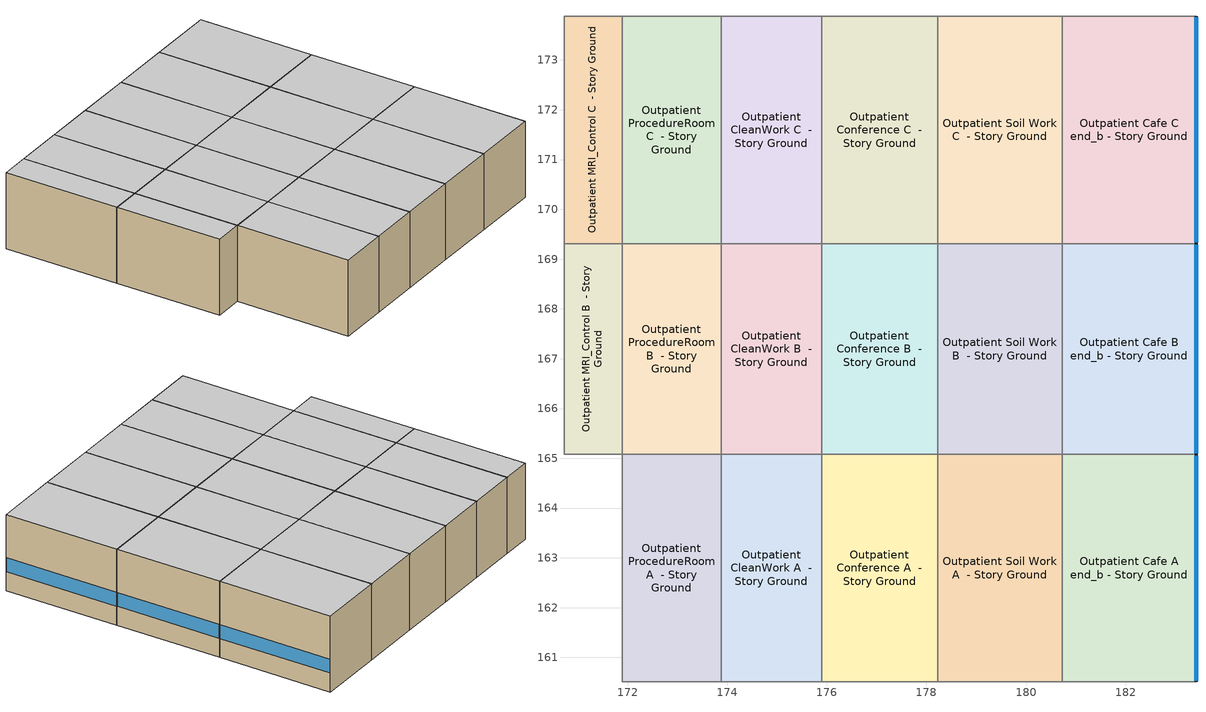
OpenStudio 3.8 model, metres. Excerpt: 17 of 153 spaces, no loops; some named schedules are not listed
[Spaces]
Outpatient MRI_Control B  - Story Ground
 floor ground (Foundation F 126 Perim 0 Area 493): 170.72,165.08 170.72,169.31 171.89,169.31 171.89,165.08 z0
 wall to Outpatient IT_Room B  - Story Ground: 170.72,169.31 170.72,165.08 z0:3.05
 wall to Outpatient MRI_Control C  - Story Ground: 171.89,169.31 170.72,169.31 z0:3.05
 wall to Outpatient ProcedureRoom B  - Story Ground: 171.89,165.08 171.89,169.31 z0:3.05
 wall to Outpatient MRI_Control A  - Story Ground: 170.72,165.08 171.89,165.08 z0:3.05
 ceiling adiabatic (Typical Interior Ceiling): 171.89,165.08 171.89,169.31 170.72,169.31 170.72,165.08 z3.05
Outpatient MRI_Control C  - Story Ground
 floor ground (Foundation F 126 Perim 0 Area 533): 170.72,169.31 170.72,173.88 171.89,173.88 171.89,169.31 z0
 wall to Outpatient IT_Room C  - Story Ground: 170.72,173.88 170.72,169.31 z0:3.05
 wall adiabatic (Typical Interior Wall): 171.89,173.88 170.72,173.88 z0:3.05
 wall to Outpatient ProcedureRoom C  - Story Ground: 171.89,169.31 171.89,173.88 z0:3.05
 ceiling adiabatic (Typical Interior Ceiling): 171.89,169.31 171.89,173.88 170.72,173.88 170.72,169.31 z3.05
Outpatient ProcedureRoom A  - Story Ground
 floor ground (Foundation F 126 Perim 0 Area 91): 171.89,160.51 171.89,165.08 173.88,165.08 173.88,160.51 z0
 wall to Outpatient MRI_Control A  - Story Ground: 171.89,165.08 171.89,160.51 z0:3.05
 wall to Outpatient ProcedureRoom B  - Story Ground: 173.88,165.08 171.89,165.08 z0:3.05
 wall to Outpatient CleanWork A  - Story Ground: 173.88,160.51 173.88,165.08 z0:3.05
 wall adiabatic (Typical Interior Wall): 171.89,160.51 173.88,160.51 z0:3.05
 ceiling adiabatic (Typical Interior Ceiling): 173.88,160.51 173.88,165.08 171.89,165.08 171.89,160.51 z3.05
Outpatient ProcedureRoom B  - Story Ground
 floor ground (Foundation F 126 Perim 0 Area 841): 171.89,165.08 171.89,169.31 173.88,169.31 173.88,165.08 z0
 wall to Outpatient ProcedureRoom C  - Story Ground: 173.88,169.31 171.89,169.31 z0:3.05
 wall to Outpatient CleanWork B  - Story Ground: 173.88,165.08 173.88,169.31 z0:3.05
 ceiling adiabatic (Typical Interior Ceiling): 173.88,165.08 173.88,169.31 171.89,169.31 171.89,165.08 z3.05
Outpatient ProcedureRoom C  - Story Ground
 floor ground (Foundation F 126 Perim 0 Area 91): 171.89,169.31 171.89,173.88 173.88,173.88 173.88,169.31 z0
 wall adiabatic (Typical Interior Wall): 173.88,173.88 171.89,173.88 z0:3.05
 wall to Outpatient CleanWork C  - Story Ground: 173.88,169.31 173.88,173.88 z0:3.05
 ceiling adiabatic (Typical Interior Ceiling): 173.88,169.31 173.88,173.88 171.89,173.88 171.89,169.31 z3.05
Outpatient CleanWork A  - Story Ground
 floor ground (Foundation F 126 Perim 0 Area 923): 173.88,160.51 173.88,165.08 175.89,165.08 175.89,160.51 z0
 wall to Outpatient CleanWork B  - Story Ground: 175.89,165.08 173.88,165.08 z0:3.05
 wall to Outpatient Conference A  - Story Ground: 175.89,160.51 175.89,165.08 z0:3.05
 wall adiabatic (Typical Interior Wall): 173.88,160.51 175.89,160.51 z0:3.05
 ceiling adiabatic (Typical Interior Ceiling): 175.89,160.51 175.89,165.08 173.88,165.08 173.88,160.51 z3.05
Outpatient CleanWork B  - Story Ground
 floor ground (Foundation F 126 Perim 0 Area 853): 173.88,165.08 173.88,169.31 175.89,169.31 175.89,165.08 z0
 wall to Outpatient CleanWork C  - Story Ground: 175.89,169.31 173.88,169.31 z0:3.05
 wall to Outpatient Conference B  - Story Ground: 175.89,165.08 175.89,169.31 z0:3.05
 ceiling adiabatic (Typical Interior Ceiling): 175.89,165.08 175.89,169.31 173.88,169.31 173.88,165.08 z3.05
Outpatient CleanWork C  - Story Ground
 floor ground (Foundation F 126 Perim 0 Area 923): 173.88,169.31 173.88,173.88 175.89,173.88 175.89,169.31 z0
 wall adiabatic (Typical Interior Wall): 175.89,173.88 173.88,173.88 z0:3.05
 wall to Outpatient Conference C  - Story Ground: 175.89,169.31 175.89,173.88 z0:3.05
 ceiling adiabatic (Typical Interior Ceiling): 175.89,169.31 175.89,173.88 173.88,173.88 173.88,169.31 z3.05
Outpatient Conference A  - Story Ground
 floor ground (Foundation F 126 Perim 0 Area 1066): 175.89,160.51 175.89,165.08 178.22,165.08 178.22,160.51 z0
 wall to Outpatient Conference B  - Story Ground: 178.22,165.08 175.89,165.08 z0:3.05
 wall to Outpatient Soil Work A  - Story Ground: 178.22,160.51 178.22,165.08 z0:3.05
 wall adiabatic (Typical Interior Wall): 175.89,160.51 178.22,160.51 z0:3.05
 ceiling adiabatic (Typical Interior Ceiling): 178.22,160.51 178.22,165.08 175.89,165.08 175.89,160.51 z3.05
Outpatient Conference B  - Story Ground
 floor ground (Foundation F 126 Perim 0 Area 986): 175.89,165.08 175.89,169.31 178.22,169.31 178.22,165.08 z0
 wall to Outpatient Conference C  - Story Ground: 178.22,169.31 175.89,169.31 z0:3.05
 wall to Outpatient Soil Work B  - Story Ground: 178.22,165.08 178.22,169.31 z0:3.05
 ceiling adiabatic (Typical Interior Ceiling): 178.22,165.08 178.22,169.31 175.89,169.31 175.89,165.08 z3.05
Outpatient Conference C  - Story Ground
 floor ground (Foundation F 126 Perim 0 Area 1066): 175.89,169.31 175.89,173.88 178.22,173.88 178.22,169.31 z0
 wall adiabatic (Typical Interior Wall): 178.22,173.88 175.89,173.88 z0:3.05
 wall to Outpatient Soil Work C  - Story Ground: 178.22,169.31 178.22,173.88 z0:3.05
 ceiling adiabatic (Typical Interior Ceiling): 178.22,169.31 178.22,173.88 175.89,173.88 175.89,169.31 z3.05
Outpatient Soil Work A  - Story Ground
 floor ground (Foundation F 126 Perim 0 Area 1144): 178.22,160.51 178.22,165.08 180.73,165.08 180.73,160.51 z0
 wall to Outpatient Soil Work B  - Story Ground: 180.73,165.08 178.22,165.08 z0:3.05
 wall to Outpatient Cafe A end_b - Story Ground: 180.73,160.51 180.73,165.08 z0:3.05
 wall adiabatic (Typical Interior Wall): 178.22,160.51 180.73,160.51 z0:3.05
 ceiling adiabatic (Typical Interior Ceiling): 180.73,160.51 180.73,165.08 178.22,165.08 178.22,160.51 z3.05
Outpatient Soil Work B  - Story Ground
 floor ground (Foundation F 126 Perim 0 Area 1058): 178.22,165.08 178.22,169.31 180.73,169.31 180.73,165.08 z0
 wall to Outpatient Soil Work C  - Story Ground: 180.73,169.31 178.22,169.31 z0:3.05
 wall to Outpatient Cafe B end_b - Story Ground: 180.73,165.08 180.73,169.31 z0:3.05
 ceiling adiabatic (Typical Interior Ceiling): 180.73,165.08 180.73,169.31 178.22,169.31 178.22,165.08 z3.05
Outpatient Soil Work C  - Story Ground
 floor ground (Foundation F 126 Perim 0 Area 1144): 178.22,169.31 178.22,173.88 180.73,173.88 180.73,169.31 z0
 wall adiabatic (Typical Interior Wall): 180.73,173.88 178.22,173.88 z0:3.05
 wall to Outpatient Cafe C end_b - Story Ground: 180.73,169.31 180.73,173.88 z0:3.05
 ceiling adiabatic (Typical Interior Ceiling): 180.73,169.31 180.73,173.88 178.22,173.88 178.22,169.31 z3.05
Outpatient Cafe A end_b - Story Ground
 floor ground (Foundation F 126 Perim 457 Area 1229): 180.73,160.51 180.73,165.08 183.41,165.08 183.41,160.51 z0
 wall outside: 183.41,160.51 183.41,165.08 z0:3.05
 wall to Outpatient Cafe B end_b - Story Ground: 183.41,165.08 180.73,165.08 z0:3.05
 wall adiabatic (Typical Interior Wall): 180.73,160.51 183.41,160.51 z0:3.05
 window (Window U-0.75 SHGC 0.48): 183.41,160.53 183.41,165.06 z0.76:1.32
 ceiling adiabatic (Typical Interior Ceiling): 183.41,160.51 183.41,165.08 180.73,165.08 180.73,160.51 z3.05
Outpatient Cafe B end_b - Story Ground
 floor ground (Foundation F 126 Perim 423 Area 1136): 180.73,165.08 180.73,169.31 183.41,169.31 183.41,165.08 z0
 wall outside: 183.41,165.08 183.41,169.31 z0:3.05
 wall to Outpatient Cafe C end_b - Story Ground: 183.41,169.31 180.73,169.31 z0:3.05
 window (Window U-0.75 SHGC 0.48): 183.41,165.11 183.41,169.28 z0.76:1.32
 ceiling adiabatic (Typical Interior Ceiling): 183.41,165.08 183.41,169.31 180.73,169.31 180.73,165.08 z3.05
Outpatient Cafe C end_b - Story Ground
 floor ground (Foundation F 126 Perim 457 Area 1229): 180.73,169.31 180.73,173.88 183.41,173.88 183.41,169.31 z0
 wall outside: 183.41,169.31 183.41,173.88 z0:3.05
 wall adiabatic (Typical Interior Wall): 183.41,173.88 180.73,173.88 z0:3.05
 window (Window U-0.75 SHGC 0.48): 183.41,169.33 183.41,173.86 z0.76:1.32
 ceiling adiabatic (Typical Interior Ceiling): 183.41,169.31 183.41,173.88 180.73,173.88 180.73,169.31 z3.05
[Site]
Baltimore Washingto_MD_USA: Latitude {deg}=39.17; Longitude {deg}=-76.68; Time Zone {hr}=-5; Elevation {m}=47; Terrain=City
[Site:WaterMainsTemperature]
Calculation Method=Correlation; Annual Average Outdoor Air Temperature {C}=13.67; Maximum Difference In Monthly Average Outdoor Air Temperatures {deltaC}=25.27
[SizingPeriod:DesignDay] Barometric Pressure {Pa}=100762; Rain Indicator=No; Snow Indicator=No; Day of Month=21; Daylight Saving Time Indicator=No; Humidity Condition Type=Wetbulb; Dry-Bulb Temperature Range Modifier Type=DefaultMultipliers
Name | Maximum Dry-Bulb Temperature {C} | Daily Dry-Bulb Temperature Range {deltaC} | Wind Speed {m/s} | Wind Direction {deg} | Month | Day Type | Wetbulb or DewPoint at Maximum Dry-Bulb {C} | Solar Model Indicator | ASHRAE Clear Sky Optical Depth for Beam Irradiance | ASHRAE Clear Sky Optical Depth for Diffuse Irradiance | Sky Clearness
Baltimore Washingto Ann Clg .4% Condns DB=>MWB 1 | 34.4 | 10.3 | 4.4 | 280 | 7 | SummerDesignDay | 23.8 | ASHRAETau | 0.455 | 2.129
Baltimore Washingto Ann Clg .4% Condns WB=>MDB 1 | 31.5 | 10.3 | 4.4 | 280 | 7 | SummerDesignDay | 25.6 | ASHRAETau | 0.455 | 2.129
Baltimore Washingto Ann Htg 99.6% Condns DB 1 | -10 | 0 | 3.8 | 290 | 1 | WinterDesignDay | -10 | ASHRAEClearSky |  |  | 0
Baltimore Washingto August .4% Condns DB=>MCWB 1 | 36 | 10.1 | 4.4 | 280 | 8 | SummerDesignDay | 24.3 | ASHRAETau | 0.44 | 2.186
[ClimateZones]
Climate Zone Institution Name 1=ASHRAE; Climate Zone Document Name 1=ANSI/ASHRAE Standard 169; Climate Zone Document Year 1=2006; Climate Zone Value 1=ASHRAE 169-2013-4A
[Building]
ComStock DOE Ref 1980-2004|Outpatient: North Axis {deg}=90; Default Construction Set=ComStock DOE Ref 1980-2004 - Outpatient - ASHRAE 169-2013-4A; Default Schedule Set=Building Default Schedule Set; Standards Building Type=Outpatient
[Site:GroundTemperature:FCfactorMethod]
January Ground Temperature {C}=14; February Ground Temperature {C}=7.3; March Ground Temperature {C}=3.3; April Ground Temperature {C}=1.2; May Ground Temperature {C}=-0.2; June Ground Temperature {C}=5.6; July Ground Temperature {C}=10.9; August Ground Temperature {C}=16.1; September Ground Temperature {C}=21.7; October Ground Temperature {C}=25; November Ground Temperature {C}=24.8; December Ground Temperature {C}=19.9
[Construction:FfactorGroundFloor] F-Factor {W/m-K}=1.26344
Name | Area {m2} | PerimeterExposed {m}
Foundation F 126 Perim 0 Area 91 | 9.09755 | 0
Foundation F 126 Perim 0 Area 533 | 5.32856 | 0
Foundation F 126 Perim 0 Area 1144 | 11.4369 | 0
Foundation F 126 Perim 0 Area 1058 | 10.5773 | 0
Foundation F 126 Perim 0 Area 853 | 8.53399 | 0
Foundation F 126 Perim 0 Area 1066 | 10.6571 | 0
Foundation F 126 Perim 0 Area 923 | 9.22751 | 0
Foundation F 126 Perim 0 Area 841 | 8.41379 | 0
Foundation F 126 Perim 0 Area 493 | 4.92808 | 0
Foundation F 126 Perim 0 Area 986 | 9.85616 | 0
Foundation F 126 Perim 457 Area 1229 | 12.2856 | 4.572
Foundation F 126 Perim 423 Area 1136 | 11.3622 | 4.22838
[DefaultConstructionSet]
ComStock DOE Ref 1980-2004 - Outpatient - ASHRAE 169-2013-4A: Default Exterior Surface Constructions=Default Surface Constructions 1; Default Interior Surface Constructions=Default Surface Constructions 2; Default Ground Contact Surface Constructions=Default Surface Constructions 3; Default Exterior SubSurface Constructions=Default Sub Surface Constructions 1; Default Interior SubSurface Constructions=Default Sub Surface Constructions 2; Interior Partition Construction=Typical Interior Partition
[DefaultSurfaceConstructions]
Name | Floor Construction | Wall Construction | Roof Ceiling Construction
Default Surface Constructions 1 | Typical Insulated Exterior Mass Floor | Typical Insulated Exterior Mass Wall R-8.33 | Typical IEAD Roof R-17.24
Default Surface Constructions 2 | Typical Interior Floor | Typical Interior Wall | Typical Interior Ceiling
Default Surface Constructions 3 | Typical Insulated Carpeted 6in Slab Floor | Typical Insulated Basement Mass Wall R-9.01
[Construction]
Typical Insulated Exterior Mass Floor: Typical Insulation R-9.06, 4 in. Normalweight Concrete Floor, Typical Carpet Pad
Typical IEAD Roof R-17.24: Roof Membrane, Typical Insulation R-16.12, Metal Roof Surface
Typical Interior Floor: 100mm Normalweight concrete floor, CP02 CARPET PAD
Typical Interior Wall: G01 13mm gypsum board, G01 13mm gypsum board
Typical Interior Ceiling: CP02 CARPET PAD, 100mm Normalweight concrete floor
Typical Insulated Carpeted 6in Slab Floor: 6 in. Normalweight Concrete Floor, Typical Carpet Pad
Typical Insulated Basement Mass Wall R-9.01: Typical Insulation R-7.46, 8 in. Concrete Block Basement Wall
U 0.59 SHGC 0.36 Simple Glazing Window U-0.59 SHGC 0.36: U 0.59 SHGC 0.36 Simple Glazing U-0.59 SHGC 0.36
U 0.59 SHGC 0.36 Simple Glazing Window U-0.59 SHGC 0.36 1: U 0.59 SHGC 0.36 Simple Glazing U-0.59 SHGC 0.36 1
Typical Insulated Metal Door: F08 Metal surface, Typical Insulation R-5.94
U 0.88 SHGC 0.16 Sgl Ref-A-L Clr 6mm: REF A CLEAR LO 6MM
Typical Overhead Door: Typical Insulation R-5.94
Typical Interior Window: Clear 3mm
Typical Interior Door; Typical Interior Partition: G05 25mm wood
Typical Insulated Exterior Mass Wall R-8.33: 1IN Stucco, 8IN CONCRETE HW RefBldg, Typical Insulation R-5.94, 1/2IN Gypsum
InteriorFurnishings 1: Std Wood 6inch 1
Window U-0.75 SHGC 0.48: Simple Glazing Double - No LowE - Tinted/Reflective - Aluminum
[Material:NoMass] Roughness=Smooth; Thermal Absorptance=0.9; Solar Absorptance=0.7
Name | Thermal Resistance {m2-K/W} | Visible Absorptance
Typical Insulation R-9.06 | 1.59504 | 0.7
Typical Carpet Pad; CP02 CARPET PAD | 0.21648 | 0.8
Typical Insulation R-16.12 | 2.83962 | 0.7
Typical Insulation R-7.46 | 1.31358 | 0.7
Typical Insulation R-5.94 | 1.04695 | 0.7
[Material] Thermal Absorptance=0.9
Name | Roughness | Thickness {m} | Conductivity {W/m-K} | Density {kg/m3} | Specific Heat {J/kg-K} | Solar Absorptance | Visible Absorptance
4 in. Normalweight Concrete Floor | MediumRough | 0.1016 | 2.31 | 2322 | 832 | 0.7 | 0.7
Roof Membrane | VeryRough | 0.0095 | 0.16 | 1121.29 | 1460 | 0.7 | 0.7
Metal Roof Surface; F08 Metal surface | Smooth | 0.0008 | 45.28 | 7824 | 500 | 0.7 | 0.7
100mm Normalweight concrete floor | MediumRough | 0.1016 | 2.31045 | 2322 | 832.557 | 0.7 | 0.7
G01 13mm gypsum board | Smooth | 0.0127 | 0.160031 | 800.001 | 1090.73 | 0.7 | 0.5
6 in. Normalweight Concrete Floor | MediumRough | 0.1524 | 2.31 | 2322 | 832 | 0.7 | 0.7
8 in. Concrete Block Basement Wall | MediumRough | 0.2032 | 1.326 | 1842 | 912 | 0.7 | 0.7
G05 25mm wood | MediumSmooth | 0.0254 | 0.15 | 608 | 1630 | 0.5 | 0.5
1IN Stucco | Smooth | 0.0253 | 0.6918 | 1858 | 837 | 0.7 | 0.92
8IN CONCRETE HW RefBldg | Rough | 0.2032 | 1.311 | 2240 | 836.8 | 0.7 | 0.7
1/2IN Gypsum | Smooth | 0.0127 | 0.16 | 784.9 | 830 | 0.4 | 0.4
Std Wood 6inch 1 | MediumSmooth | 0.15 | 0.12 | 540 | 1210 | 0.7 | 0.7
[DefaultSubSurfaceConstructions]
Name | Fixed Window Construction | Operable Window Construction | Door Construction | Glass Door Construction | Overhead Door Construction | Tubular Daylight Dome Construction | Tubular Daylight Diffuser Construction
Default Sub Surface Constructions 1 | U 0.59 SHGC 0.36 Simple Glazing Window U-0.59 SHGC 0.36 | U 0.59 SHGC 0.36 Simple Glazing Window U-0.59 SHGC 0.36 1 | Typical Insulated Metal Door | U 0.88 SHGC 0.16 Sgl Ref-A-L Clr 6mm | Typical Overhead Door | Typical Interior Window | Typical Interior Window
Default Sub Surface Constructions 2 | Typical Interior Window | Typical Interior Window | Typical Interior Door
[WindowMaterial:SimpleGlazingSystem]
Name | U-Factor {W/m2-K} | Solar Heat Gain Coefficient | Visible Transmittance
U 0.59 SHGC 0.36 Simple Glazing U-0.59 SHGC 0.36; U 0.59 SHGC 0.36 Simple Glazing U-0.59 SHGC 0.36 1 | 3.35018 | 0.36 | 0.27
Simple Glazing Double - No LowE - Tinted/Reflective - Aluminum | 4.25302 | 0.484 | 0.411
[WindowMaterial:Glazing] Optical Data Type=SpectralAverage; Infrared Transmittance at Normal Incidence=0; Front Side Infrared Hemispherical Emissivity=0.84; Conductivity {W/m-K}=0.9; Dirt Correction Factor for Solar and Visible Transmittance=1; Solar Diffusing=No
Name | Thickness {m} | Solar Transmittance at Normal Incidence | Front Side Solar Reflectance at Normal Incidence | Back Side Solar Reflectance at Normal Incidence | Visible Transmittance at Normal Incidence | Front Side Visible Reflectance at Normal Incidence | Back Side Visible Reflectance at Normal Incidence | Back Side Infrared Hemispherical Emissivity
REF A CLEAR LO 6MM | 0.006 | 0.066 | 0.341 | 0.493 | 0.08 | 0.41 | 0.37 | 0.4
Clear 3mm | 0.003 | 0.837 | 0.075 | 0.075 | 0.898 | 0.081 | 0.081 | 0.84
[SpaceType] Standards Building Type=Outpatient
Name | Default Schedule Set | Design Specification Outdoor Air Object | Standards Space Type
Outpatient MRI_Control - ComStock DOE Ref 1980-2004 | Outpatient MRI_Control Schedule Set | Outpatient MRI_Control Ventilation | MRI_Control
Outpatient ProcedureRoom - ComStock DOE Ref 1980-2004 | Outpatient ProcedureRoom Schedule Set | Outpatient ProcedureRoom Ventilation | ProcedureRoom
Outpatient CleanWork - ComStock DOE Ref 1980-2004 | Outpatient CleanWork Schedule Set | Outpatient CleanWork Ventilation | CleanWork
Outpatient Conference - ComStock DOE Ref 1980-2004 | Outpatient Conference Schedule Set | Outpatient Conference Ventilation | Conference
Outpatient Soil Work - ComStock DOE Ref 1980-2004 | Outpatient Soil Work Schedule Set | Outpatient Soil Work Ventilation | Soil Work
Outpatient Cafe - ComStock DOE Ref 1980-2004 | Outpatient Cafe Schedule Set | Outpatient Cafe Ventilation | Cafe
[BuildingStory]
Story Ground: Nominal Z Coordinate {m}=0; Nominal Floor to Floor Height {m}=3.048
[Space] Building Story=Story Ground
Name | Space Type | Thermal Zone
Outpatient MRI_Control B  - Story Ground | Outpatient MRI_Control - ComStock DOE Ref 1980-2004 | Zone Outpatient MRI_Control B  - Story Ground
Outpatient MRI_Control C  - Story Ground | Outpatient MRI_Control - ComStock DOE Ref 1980-2004 | Zone Outpatient MRI_Control C  - Story Ground
Outpatient ProcedureRoom A  - Story Ground | Outpatient ProcedureRoom - ComStock DOE Ref 1980-2004 | Zone Outpatient ProcedureRoom A  - Story Ground
Outpatient ProcedureRoom B  - Story Ground | Outpatient ProcedureRoom - ComStock DOE Ref 1980-2004 | Zone Outpatient ProcedureRoom B  - Story Ground
Outpatient ProcedureRoom C  - Story Ground | Outpatient ProcedureRoom - ComStock DOE Ref 1980-2004 | Zone Outpatient ProcedureRoom C  - Story Ground
Outpatient CleanWork A  - Story Ground | Outpatient CleanWork - ComStock DOE Ref 1980-2004 | Zone Outpatient CleanWork A  - Story Ground
Outpatient CleanWork B  - Story Ground | Outpatient CleanWork - ComStock DOE Ref 1980-2004 | Zone Outpatient CleanWork B  - Story Ground
Outpatient CleanWork C  - Story Ground | Outpatient CleanWork - ComStock DOE Ref 1980-2004 | Zone Outpatient CleanWork C  - Story Ground
Outpatient Conference A  - Story Ground | Outpatient Conference - ComStock DOE Ref 1980-2004 | Zone Outpatient Conference A  - Story Ground
Outpatient Conference B  - Story Ground | Outpatient Conference - ComStock DOE Ref 1980-2004 | Zone Outpatient Conference B  - Story Ground
Outpatient Conference C  - Story Ground | Outpatient Conference - ComStock DOE Ref 1980-2004 | Zone Outpatient Conference C  - Story Ground
Outpatient Soil Work A  - Story Ground | Outpatient Soil Work - ComStock DOE Ref 1980-2004 | Zone Outpatient Soil Work A  - Story Ground
Outpatient Soil Work B  - Story Ground | Outpatient Soil Work - ComStock DOE Ref 1980-2004 | Zone Outpatient Soil Work B  - Story Ground
Outpatient Soil Work C  - Story Ground | Outpatient Soil Work - ComStock DOE Ref 1980-2004 | Zone Outpatient Soil Work C  - Story Ground
Outpatient Cafe A end_b - Story Ground | Outpatient Cafe - ComStock DOE Ref 1980-2004 | Zone Outpatient Cafe A end_b - Story Ground
Outpatient Cafe B end_b - Story Ground | Outpatient Cafe - ComStock DOE Ref 1980-2004 | Zone Outpatient Cafe B end_b - Story Ground
Outpatient Cafe C end_b - Story Ground | Outpatient Cafe - ComStock DOE Ref 1980-2004 | Zone Outpatient Cafe C end_b - Story Ground
[ThermalZone] Multiplier=1; Use Ideal Air Loads=No
Name | Thermostat
Zone Outpatient MRI_Control B  - Story Ground | Outpatient MRI_Control - ComStock DOE Ref 1980-2004 Thermostat 1
Zone Outpatient MRI_Control C  - Story Ground | Outpatient MRI_Control - ComStock DOE Ref 1980-2004 Thermostat 2
Zone Outpatient ProcedureRoom A  - Story Ground | Outpatient ProcedureRoom - ComStock DOE Ref 1980-2004 Thermostat
Zone Outpatient ProcedureRoom B  - Story Ground | Outpatient ProcedureRoom - ComStock DOE Ref 1980-2004 Thermostat 1
Zone Outpatient ProcedureRoom C  - Story Ground | Outpatient ProcedureRoom - ComStock DOE Ref 1980-2004 Thermostat 2
Zone Outpatient CleanWork A  - Story Ground | Outpatient CleanWork - ComStock DOE Ref 1980-2004 Thermostat
Zone Outpatient CleanWork B  - Story Ground | Outpatient CleanWork - ComStock DOE Ref 1980-2004 Thermostat 1
Zone Outpatient CleanWork C  - Story Ground | Outpatient CleanWork - ComStock DOE Ref 1980-2004 Thermostat 2
Zone Outpatient Conference A  - Story Ground | Outpatient Conference - ComStock DOE Ref 1980-2004 Thermostat
Zone Outpatient Conference B  - Story Ground | Outpatient Conference - ComStock DOE Ref 1980-2004 Thermostat 1
Zone Outpatient Conference C  - Story Ground | Outpatient Conference - ComStock DOE Ref 1980-2004 Thermostat 2
Zone Outpatient Soil Work A  - Story Ground | Outpatient Soil Work - ComStock DOE Ref 1980-2004 Thermostat
Zone Outpatient Soil Work B  - Story Ground | Outpatient Soil Work - ComStock DOE Ref 1980-2004 Thermostat 1
Zone Outpatient Soil Work C  - Story Ground | Outpatient Soil Work - ComStock DOE Ref 1980-2004 Thermostat 2
Zone Outpatient Cafe A end_b - Story Ground | Outpatient Cafe - ComStock DOE Ref 1980-2004 Thermostat 1
Zone Outpatient Cafe B end_b - Story Ground | Outpatient Cafe - ComStock DOE Ref 1980-2004 Thermostat 3
Zone Outpatient Cafe C end_b - Story Ground | Outpatient Cafe - ComStock DOE Ref 1980-2004 Thermostat 5
[Lights:Definition] Design Level Calculation Method=Watts/Area; Fraction Visible=0.2; Return Air Fraction=0
Name | Watts per Space Floor Area {W/m2} | Fraction Radiant
Outpatient Cafe - ComStock DOE Ref 1980-2004 General Lights Definition | 4.47606 | 0.31
Outpatient Cafe - ComStock DOE Ref 1980-2004 Task Lights Definition | 1.62436 | 0.125
Outpatient Cafe - ComStock DOE Ref 1980-2004 Wall Wash Lights Definition | 4.26323 | 0.125
Outpatient Conference - ComStock DOE Ref 1980-2004 General Lights Definition | 6.91543 | 0.31
Outpatient Conference - ComStock DOE Ref 1980-2004 Task Lights Definition | 2.90615 | 0.125
Outpatient Conference - ComStock DOE Ref 1980-2004 Wall Wash Lights Definition | 4.43789 | 0.125
Outpatient MRI_Control - ComStock DOE Ref 1980-2004 General Lights Definition | 9.09114 | 0.31
Outpatient ProcedureRoom - ComStock DOE Ref 1980-2004 General Lights Definition | 15.429 | 0.31
Outpatient ProcedureRoom - ComStock DOE Ref 1980-2004 Task Lights Definition | 0.0230523 | 0.125
Outpatient CleanWork - ComStock DOE Ref 1980-2004 General Lights Definition; Outpatient Soil Work - ComStock DOE Ref 1980-2004 General Lights Definition | 3.00501 | 0.31
Outpatient CleanWork - ComStock DOE Ref 1980-2004 Task Lights Definition; Outpatient Soil Work - ComStock DOE Ref 1980-2004 Task Lights Definition | 26.7515 | 0.125
[ElectricEquipment:Definition] Design Level Calculation Method=Watts/Area; Fraction Latent=0; Fraction Radiant=0.5; Fraction Lost=0
Name | Watts per Space Floor Area {W/m2}
Outpatient Cafe Elec Equip Definition; Outpatient Conference Elec Equip Definition | 10.7639
Outpatient CleanWork Elec Equip Definition; Outpatient Soil Work Elec Equip Definition | 21.5278
Outpatient MRI_Control Elec Equip Definition | 11.8403
Outpatient ProcedureRoom Elec Equip Definition | 32.2917
[ElectricEquipment]
Name | Electric Equipment Definition | Space or SpaceType
Outpatient Cafe Elec Equip | Outpatient Cafe Elec Equip Definition | Outpatient Cafe - ComStock DOE Ref 1980-2004
Outpatient CleanWork Elec Equip | Outpatient CleanWork Elec Equip Definition | Outpatient CleanWork - ComStock DOE Ref 1980-2004
Outpatient Conference Elec Equip | Outpatient Conference Elec Equip Definition | Outpatient Conference - ComStock DOE Ref 1980-2004
Outpatient MRI_Control Elec Equip | Outpatient MRI_Control Elec Equip Definition | Outpatient MRI_Control - ComStock DOE Ref 1980-2004
Outpatient ProcedureRoom Elec Equip | Outpatient ProcedureRoom Elec Equip Definition | Outpatient ProcedureRoom - ComStock DOE Ref 1980-2004
Outpatient Soil Work Elec Equip | Outpatient Soil Work Elec Equip Definition | Outpatient Soil Work - ComStock DOE Ref 1980-2004
[DesignSpecification:OutdoorAir] Outdoor Air Method=Sum
Name | Outdoor Air Flow per Person {m3/s-person} | Outdoor Air Flow per Floor Area {m3/s-m2}
Outpatient Cafe Ventilation; Outpatient Conference Ventilation | 0.00943895
Outpatient CleanWork Ventilation; Outpatient MRI_Control Ventilation |  | 0.001524
Outpatient ProcedureRoom Ventilation |  | 0.0023876
Outpatient Soil Work Ventilation |  | 0.00282448
[DefaultScheduleSet]
Name | Number of People Schedule | People Activity Level Schedule | Lighting Schedule | Electric Equipment Schedule | Infiltration Schedule | Hours of Operation Schedule
Outpatient Cafe Schedule Set; Outpatient CleanWork Schedule Set; Outpatient Conference Schedule Set; Outpatient MRI_Control Schedule Set; Outpatient ProcedureRoom Schedule Set; Outpatient Soil Work Schedule Set | Outpatient Bldg Occ | Outpatient Activity | Outpatient Bldg Light | Outpatient Bldg Equip | Outpatient Infil
Building Default Schedule Set |  |  |  |  |  | Building Hours of Operation NonResidential
[People:Definition] Number of People Calculation Method=People/Area; Fraction Radiant=0.3
Name | People per Space Floor Area {person/m2}
Outpatient Cafe People Definition | 0.999967
Outpatient CleanWork People Definition; Outpatient MRI_Control People Definition; Outpatient ProcedureRoom People Definition; Outpatient Soil Work People Definition | 0.199993
Outpatient Conference People Definition | 0.499984
[People] Work Efficiency Schedule=Work Efficiency Schedule; Clothing Insulation Schedule=Clothing Schedule; Air Velocity Schedule=Air Velocity Schedule; Multiplier=1
Name | People Definition | Space or SpaceType
Outpatient Cafe People | Outpatient Cafe People Definition | Outpatient Cafe - ComStock DOE Ref 1980-2004
Outpatient CleanWork People | Outpatient CleanWork People Definition | Outpatient CleanWork - ComStock DOE Ref 1980-2004
Outpatient Conference People | Outpatient Conference People Definition | Outpatient Conference - ComStock DOE Ref 1980-2004
Outpatient MRI_Control People | Outpatient MRI_Control People Definition | Outpatient MRI_Control - ComStock DOE Ref 1980-2004
Outpatient ProcedureRoom People | Outpatient ProcedureRoom People Definition | Outpatient ProcedureRoom - ComStock DOE Ref 1980-2004
Outpatient Soil Work People | Outpatient Soil Work People Definition | Outpatient Soil Work - ComStock DOE Ref 1980-2004
[Exterior:Lights:Definition]
Name | Design Level {W}
Parking Areas and Drives Def (W/ft^2) | 0.0497494
Building Facades Def (W/ft^2) | 0.25
Main Entries Def (W/ft) | 30
Other Doors Def (W/ft) | 25
[Exterior:Lights] Schedule=Always On Discrete; Control Option=AstronomicalClock
Name | Exterior Lights Definition | Multiplier
Parking Areas and Drives | Parking Areas and Drives Def (W/ft^2) | 75937.5
Building Facades | Building Facades Def (W/ft^2) | 3883.26
Main Entries | Main Entries Def (W/ft) | 8
Other Doors | Other Doors Def (W/ft) | 15.57
[ThermostatSetpoint:DualSetpoint] Heating Setpoint Temperature Schedule=Outpatient HtgSetp; Cooling Setpoint Temperature Schedule=Outpatient ClgSetp
Outpatient Cafe - ComStock DOE Ref 1980-2004 Thermostat 1; Outpatient Cafe - ComStock DOE Ref 1980-2004 Thermostat 3; Outpatient Cafe - ComStock DOE Ref 1980-2004 Thermostat 5; Outpatient CleanWork - ComStock DOE Ref 1980-2004 Thermostat; Outpatient CleanWork - ComStock DOE Ref 1980-2004 Thermostat 1; Outpatient CleanWork - ComStock DOE Ref 1980-2004 Thermostat 2; Outpatient Conference - ComStock DOE Ref 1980-2004 Thermostat; Outpatient Conference - ComStock DOE Ref 1980-2004 Thermostat 1; Outpatient Conference - ComStock DOE Ref 1980-2004 Thermostat 2; Outpatient MRI_Control - ComStock DOE Ref 1980-2004 Thermostat 1; Outpatient MRI_Control - ComStock DOE Ref 1980-2004 Thermostat 2; Outpatient ProcedureRoom - ComStock DOE Ref 1980-2004 Thermostat; Outpatient ProcedureRoom - ComStock DOE Ref 1980-2004 Thermostat 1; Outpatient ProcedureRoom - ComStock DOE Ref 1980-2004 Thermostat 2; Outpatient Soil Work - ComStock DOE Ref 1980-2004 Thermostat; Outpatient Soil Work - ComStock DOE Ref 1980-2004 Thermostat 1; Outpatient Soil Work - ComStock DOE Ref 1980-2004 Thermostat 2
[InternalMass:Definition]
Internal Mass Definition 2: Construction=InteriorFurnishings 1; Design Level Calculation Method=SurfaceArea/Area; Surface Area per Space Floor Area=2
[InternalMass] Internal Mass Definition=Internal Mass Definition 2; Multiplier=1
Name | Space or SpaceType
Outpatient ProcedureRoom C  - Story Ground Mass | Outpatient ProcedureRoom C  - Story Ground
Outpatient Soil Work C  - Story Ground Mass | Outpatient Soil Work C  - Story Ground
Outpatient Soil Work B  - Story Ground Mass | Outpatient Soil Work B  - Story Ground
Outpatient CleanWork B  - Story Ground Mass | Outpatient CleanWork B  - Story Ground
Outpatient Conference A  - Story Ground Mass | Outpatient Conference A  - Story Ground
Outpatient ProcedureRoom A  - Story Ground Mass | Outpatient ProcedureRoom A  - Story Ground
Outpatient Conference C  - Story Ground Mass | Outpatient Conference C  - Story Ground
Outpatient CleanWork A  - Story Ground Mass | Outpatient CleanWork A  - Story Ground
Outpatient CleanWork C  - Story Ground Mass | Outpatient CleanWork C  - Story Ground
Outpatient ProcedureRoom B  - Story Ground Mass | Outpatient ProcedureRoom B  - Story Ground
Outpatient MRI_Control C  - Story Ground Mass | Outpatient MRI_Control C  - Story Ground
Outpatient MRI_Control B  - Story Ground Mass | Outpatient MRI_Control B  - Story Ground
Outpatient Conference B  - Story Ground Mass | Outpatient Conference B  - Story Ground
Outpatient Cafe C end_b - Story Ground Mass | Outpatient Cafe C end_b - Story Ground
Outpatient Soil Work A  - Story Ground Mass | Outpatient Soil Work A  - Story Ground
Outpatient Cafe A end_b - Story Ground Mass | Outpatient Cafe A end_b - Story Ground
Outpatient Cafe B end_b - Story Ground Mass | Outpatient Cafe B end_b - Story Ground
[Lights] Fraction Replaceable=1
Name | Lights Definition | Space or SpaceType
Outpatient Cafe - ComStock DOE Ref 1980-2004 General Lighting | Outpatient Cafe - ComStock DOE Ref 1980-2004 General Lights Definition | Outpatient Cafe - ComStock DOE Ref 1980-2004
Outpatient Cafe - ComStock DOE Ref 1980-2004 Task Lighting | Outpatient Cafe - ComStock DOE Ref 1980-2004 Task Lights Definition | Outpatient Cafe - ComStock DOE Ref 1980-2004
Outpatient Cafe - ComStock DOE Ref 1980-2004 Wall Wash Lighting | Outpatient Cafe - ComStock DOE Ref 1980-2004 Wall Wash Lights Definition | Outpatient Cafe - ComStock DOE Ref 1980-2004
Outpatient Conference - ComStock DOE Ref 1980-2004 General Lighting | Outpatient Conference - ComStock DOE Ref 1980-2004 General Lights Definition | Outpatient Conference - ComStock DOE Ref 1980-2004
Outpatient Conference - ComStock DOE Ref 1980-2004 Task Lighting | Outpatient Conference - ComStock DOE Ref 1980-2004 Task Lights Definition | Outpatient Conference - ComStock DOE Ref 1980-2004
Outpatient Conference - ComStock DOE Ref 1980-2004 Wall Wash Lighting | Outpatient Conference - ComStock DOE Ref 1980-2004 Wall Wash Lights Definition | Outpatient Conference - ComStock DOE Ref 1980-2004
Outpatient MRI_Control - ComStock DOE Ref 1980-2004 General Lighting | Outpatient MRI_Control - ComStock DOE Ref 1980-2004 General Lights Definition | Outpatient MRI_Control - ComStock DOE Ref 1980-2004
Outpatient ProcedureRoom - ComStock DOE Ref 1980-2004 General Lighting | Outpatient ProcedureRoom - ComStock DOE Ref 1980-2004 General Lights Definition | Outpatient ProcedureRoom - ComStock DOE Ref 1980-2004
Outpatient ProcedureRoom - ComStock DOE Ref 1980-2004 Task Lighting | Outpatient ProcedureRoom - ComStock DOE Ref 1980-2004 Task Lights Definition | Outpatient ProcedureRoom - ComStock DOE Ref 1980-2004
Outpatient CleanWork - ComStock DOE Ref 1980-2004 General Lighting | Outpatient CleanWork - ComStock DOE Ref 1980-2004 General Lights Definition | Outpatient CleanWork - ComStock DOE Ref 1980-2004
Outpatient CleanWork - ComStock DOE Ref 1980-2004 Task Lighting | Outpatient CleanWork - ComStock DOE Ref 1980-2004 Task Lights Definition | Outpatient CleanWork - ComStock DOE Ref 1980-2004
Outpatient Soil Work - ComStock DOE Ref 1980-2004 General Lighting | Outpatient Soil Work - ComStock DOE Ref 1980-2004 General Lights Definition | Outpatient Soil Work - ComStock DOE Ref 1980-2004
Outpatient Soil Work - ComStock DOE Ref 1980-2004 Task Lighting | Outpatient Soil Work - ComStock DOE Ref 1980-2004 Task Lights Definition | Outpatient Soil Work - ComStock DOE Ref 1980-2004
[SpaceInfiltration:DesignFlowRate] Design Flow Rate Calculation Method=Flow/ExteriorArea; Flow per Exterior Surface Area {m3/s-m2}=0.000619923; Velocity Term Coefficient=0
Name | Space or SpaceType | Schedule | Constant Term Coefficient | Temperature Term Coefficient | Velocity Squared Term Coefficient
Outpatient Cafe C end_b - Story Ground HVAC On Infiltration | Outpatient Cafe C end_b - Story Ground | Infiltration HVAC On Schedule | -0.0461 | 0.0053 | 0.0311
Outpatient Cafe C end_b - Story Ground HVAC Off Infiltration | Outpatient Cafe C end_b - Story Ground | Infiltration HVAC Off Schedule | 0 | 0.0174 | 0.0341
Outpatient Cafe A end_b - Story Ground HVAC On Infiltration | Outpatient Cafe A end_b - Story Ground | Infiltration HVAC On Schedule | -0.0461 | 0.0053 | 0.0311
Outpatient Cafe A end_b - Story Ground HVAC Off Infiltration | Outpatient Cafe A end_b - Story Ground | Infiltration HVAC Off Schedule | 0 | 0.0174 | 0.0341
Outpatient Cafe B end_b - Story Ground HVAC On Infiltration | Outpatient Cafe B end_b - Story Ground | Infiltration HVAC On Schedule | -0.0461 | 0.0053 | 0.0311
Outpatient Cafe B end_b - Story Ground HVAC Off Infiltration | Outpatient Cafe B end_b - Story Ground | Infiltration HVAC Off Schedule | 0 | 0.0174 | 0.0341
[Schedule:Ruleset]
Name | Default Day Schedule | Summer Design Day Schedule | Winter Design Day Schedule
Outpatient Bldg Occ | Outpatient Bldg Occ Default | Outpatient Bldg Occ Summer Design Day | Outpatient Bldg Occ Winter Design Day
Outpatient Activity | Outpatient Activity Default | Outpatient Activity Summer Design Day | Outpatient Activity Winter Design Day
Outpatient Bldg Light | Outpatient Bldg Light Default | Outpatient Bldg Light Summer Design Day | Outpatient Bldg Light Winter Design Day
Outpatient Bldg Equip | Outpatient Bldg Equip Default | Outpatient Bldg Equip Summer Design Day | Outpatient Bldg Equip Winter Design Day
Outpatient Infil | Outpatient Infil Default | Outpatient Infil Summer Design Day | Outpatient Infil Winter Design Day
Clothing Schedule | Clothing Schedule Default Winter Clothes
Air Velocity Schedule | Air Velocity Schedule Default
Work Efficiency Schedule | Work Efficiency Schedule Default
Outpatient HtgSetp | Outpatient HtgSetp Default | Outpatient HtgSetp Summer Design Day | Outpatient HtgSetp Winter Design Day
Outpatient ClgSetp | Outpatient ClgSetp Default | Outpatient ClgSetp Summer Design Day | Outpatient ClgSetp Winter Design Day
Building Hours of Operation NonResidential | Building Hours of Operation NonResidential Default | Building Hours of Operation NonResidential Summer Design Day | Building Hours of Operation NonResidential Winter Design Day
Infiltration HVAC On Schedule | Zone Outpatient Hall B  - Story Top PSZ-AC Occ Sch Default 4 | Zone Outpatient Hall B  - Story Top PSZ-AC Occ Sch Summer Design Day 4 | Zone Outpatient Hall B  - Story Top PSZ-AC Occ Sch Winter Design Day 4
Infiltration HVAC Off Schedule | Infiltration HVAC Off Schedule Default Day Schedule | Infiltration HVAC Off Schedule Summer Design Day Schedule 1 | Infiltration HVAC Off Schedule Winter Design Day Schedule 1
[Schedule:Day]
Outpatient Bldg Occ Default: Average, 8, 0, 0.05, 8, 15, 0.06875, 8, 30, 0.0875, 8, 45, 0.10625, 9, 0, 0.125, 9, 15, 0.14375, 9, 30, 0.1625, 9, 45, 0.18125, 10, 0, 0.2, 10, 30, 0.2, 10, 45, 0.275, 11, 0, 0.35, 11, 15, 0.425, 11, 30, 0.5, 11, 45, 0.6, 12, 0, 0.7, 12, 15, 0.8, 12, 30, 0.9, 14, 0, 0.9, 14, 15, 0.85, 14, 30, 0.8, 14, 45, 0.75, 15, 0, 0.7, 15, 15, 0.65, 15, 30, 0.6, 15, 45, 0.55, 16, 0, 0.5, 16, 15, 0.4625, 16, 30, 0.425, 16, 45, 0.3875, 17, 0, 0.35, 17, 15, 0.3125, 17, 30, 0.275, 17, 45, 0.2375, 18, 0, 0.2, 18, 15, 0.18125, 18, 30, 0.1625, 18, 45, 0.14375, 19, 0, 0.125, 19, 15, 0.10625, 19, 30, 0.0875, 19, 45, 0.06875, 20, 0, 0.05, 24, 0, 0.05
Outpatient Bldg Occ Summer Design Day: 4, 0, 0.05, 6, 0, 0.2, 7, 0, 0.5, 18, 0, 0.9, 20, 0, 0.5, 22, 0, 0.2, 24, 0, 0.05
Outpatient Bldg Occ Sat Day: Average, 9, 15, 0.05, 9, 30, 0.06875, 9, 45, 0.0875, 10, 0, 0.10625, 10, 15, 0.125, 10, 30, 0.14375, 10, 45, 0.1625, 11, 0, 0.18125, 11, 15, 0.2, 11, 30, 0.2125, 11, 45, 0.225, 12, 0, 0.2375, 12, 15, 0.25, 12, 30, 0.2625, 12, 45, 0.275, 13, 0, 0.2875, 13, 15, 0.3, 14, 22, 0.3, 14, 37, 0.288235, 14, 52, 0.276471, 15, 7, 0.264706, 15, 22, 0.252941, 15, 37, 0.241176, 15, 52, 0.229412, 16, 7, 0.217647, 16, 22, 0.205882, 16, 30, 0.2, 17, 30, 0.2, 17, 45, 0.190625, 18, 0, 0.18125, 18, 15, 0.171875, 18, 30, 0.1625, 18, 45, 0.153125, 19, 0, 0.14375, 19, 15, 0.134375, 19, 30, 0.125, 19, 45, 0.115625, 20, 0, 0.10625, 20, 15, 0.096875, 20, 30, 0.0875, 20, 45, 0.078125, 21, 0, 0.06875, 21, 15, 0.059375, 21, 30, 0.05, 24, 0, 0.05
Outpatient Bldg Occ Winter Design Day: 8, 0, 0, 17, 0, 0.05, 24, 0, 0
Outpatient Bldg Occ WntrDsn|Sun Day: Average, 10, 15, 0, 19, 30, 0.05, 24, 0, 0
Outpatient Activity Default; autogen Outpatient Activity 0_day_sch: Average, 24, 0, 120
Outpatient Activity Winter Design Day; Outpatient Activity Summer Design Day: 24, 0, 120
Outpatient Bldg Light Default: Average, 8, 0, 0.1, 8, 15, 0.125, 8, 30, 0.15, 8, 45, 0.175, 9, 0, 0.2, 9, 15, 0.225, 9, 30, 0.25, 9, 45, 0.275, 10, 0, 0.3, 10, 30, 0.3, 10, 45, 0.375, 11, 0, 0.45, 11, 15, 0.525, 11, 30, 0.6, 11, 45, 0.675, 12, 0, 0.75, 12, 15, 0.825, 12, 30, 0.9, 14, 0, 0.9, 14, 15, 0.8625, 14, 30, 0.825, 14, 45, 0.7875, 15, 0, 0.75, 15, 15, 0.7125, 15, 30, 0.675, 15, 45, 0.6375, 16, 0, 0.6, 16, 15, 0.5625, 16, 30, 0.525, 16, 45, 0.4875, 17, 0, 0.45, 17, 15, 0.4125, 17, 30, 0.375, 17, 45, 0.3375, 18, 0, 0.3, 18, 15, 0.275, 18, 30, 0.25, 18, 45, 0.225, 19, 0, 0.2, 19, 15, 0.175, 19, 30, 0.15, 19, 45, 0.125, 20, 0, 0.1, 24, 0, 0.1
Outpatient Bldg Light Summer Design Day: 4, 0, 0.1, 6, 0, 0.3, 7, 0, 0.6, 18, 0, 0.9, 20, 0, 0.6, 22, 0, 0.3, 24, 0, 0.1
Outpatient Bldg Light Winter Design Day: 8, 0, 0.05, 17, 0, 0.1, 24, 0, 0.05
Outpatient Bldg Equip Default: Average, 8, 0, 0.3, 8, 15, 0.325, 8, 30, 0.35, 8, 45, 0.375, 9, 0, 0.4, 9, 15, 0.425, 9, 30, 0.45, 9, 45, 0.475, 10, 0, 0.5, 10, 15, 0.5625, 10, 30, 0.625, 10, 45, 0.6875, 11, 0, 0.75, 11, 15, 0.8125, 11, 30, 0.875, 11, 45, 0.9375, 12, 0, 1, 14, 0, 1, 14, 15, 0.9375, 14, 30, 0.875, 14, 45, 0.8125, 15, 0, 0.75, 15, 15, 0.6875, 15, 30, 0.625, 15, 45, 0.5625, 16, 0, 0.5, 16, 15, 0.475, 16, 30, 0.45, 16, 45, 0.425, 17, 0, 0.4, 17, 15, 0.375, 17, 30, 0.35, 17, 45, 0.325, 18, 0, 0.3, 24, 0, 0.3
Outpatient Bldg Equip Summer Design Day: 4, 0, 0.3, 6, 0, 0.5, 18, 0, 1, 20, 0, 0.5, 24, 0, 0.3
Outpatient Bldg Equip Winter Design Day: 8, 0, 0.3, 17, 0, 0.5, 24, 0, 0.3
Outpatient Infil Default: 24, 0, 0.5
Outpatient Infil Winter Design Day; Outpatient Infil Summer Design Day; Clothing Schedule Default Winter Clothes; Building Hours of Operation NonResidential Winter Design Day; Building Hours of Operation NonResidential Summer Design Day; Zone Outpatient Hall B  - Story Top PSZ-AC Occ Sch Summer Design Day 4; Zone Outpatient Hall B  - Story Top PSZ-AC Occ Sch Winter Design Day 4; Infiltration HVAC Off Schedule Default Day Schedule: 24, 0, 1
Air Velocity Schedule Default: 24, 0, 0.2
Work Efficiency Schedule Default; Zone Outpatient Hall B  - Story Top PSZ-AC Occ Sch Default 4; Infiltration HVAC Off Schedule Summer Design Day Schedule 1; Infiltration HVAC Off Schedule Winter Design Day Schedule 1: 24, 0, 0
Outpatient HtgSetp Default: Average, 10, 0, 18.3, 15, 0, 21.1, 24, 0, 18.3
Outpatient HtgSetp Summer Design Day: 5, 0, 18.3, 18, 0, 21.1, 24, 0, 18.3
Outpatient HtgSetp Wknd Day; autogen Schedule Rule 11 1_day_sch: Average, 24, 0, 18.3
Outpatient HtgSetp Winter Design Day: 7, 0, 18.3, 15, 0, 21.1, 24, 0, 18.3
Outpatient ClgSetp Default: Average, 10, 0, 25, 15, 0, 22.2, 24, 0, 25
Outpatient ClgSetp Summer Design Day: 5, 0, 25, 18, 0, 22.2, 24, 0, 25
Outpatient ClgSetp Wknd Day; autogen Schedule Rule 12 1_day_sch: Average, 24, 0, 25
Outpatient ClgSetp Winter Design Day: 7, 0, 25, 15, 0, 22.2, 24, 0, 25
Building Hours of Operation NonResidential Default: 11, 0, 0, 17, 0, 1, 24, 0, 0
[Schedule:Rule]
Schedule Rule 1: Schedule Ruleset=Outpatient Bldg Occ; Rule Order=1; Day Schedule=Outpatient Bldg Occ Sat Day; Apply Saturday=Yes; Date Specification Type=DateRange; Start Month=1; Start Day=1; End Month=12; End Day=31
Schedule Rule 2: Schedule Ruleset=Outpatient Bldg Occ; Rule Order=0; Day Schedule=Outpatient Bldg Occ WntrDsn|Sun Day; Date Specification Type=DateRange; Start Month=1; Start Day=1; End Month=12; End Day=31; Apply Sunday=Yes
Schedule Rule 3: Schedule Ruleset=Outpatient Bldg Light; Rule Order=1; Day Schedule=Outpatient Bldg Light Sat Day; Apply Saturday=Yes; Date Specification Type=DateRange; Start Month=1; Start Day=1; End Month=12; End Day=31
Schedule Rule 4: Schedule Ruleset=Outpatient Bldg Light; Rule Order=0; Day Schedule=Outpatient Bldg Light WntrDsn|Sun Day; Date Specification Type=DateRange; Start Month=1; Start Day=1; End Month=12; End Day=31; Apply Sunday=Yes
Schedule Rule 5: Schedule Ruleset=Outpatient Bldg Equip; Rule Order=1; Day Schedule=Outpatient Bldg Equip Sat Day; Apply Saturday=Yes; Date Specification Type=DateRange; Start Month=1; Start Day=1; End Month=12; End Day=31
Schedule Rule 6: Schedule Ruleset=Outpatient Bldg Equip; Rule Order=0; Day Schedule=Outpatient Bldg Equip WntrDsn|Sun Day; Date Specification Type=DateRange; Start Month=1; Start Day=1; End Month=12; End Day=31; Apply Sunday=Yes
Schedule Rule 7: Schedule Ruleset=Clothing Schedule; Rule Order=0; Day Schedule=Clothing Schedule Summer Clothes; Date Specification Type=DateRange; Start Month=5; Start Day=1; End Month=9; End Day=30
Schedule Rule 11: Schedule Ruleset=Outpatient HtgSetp; Rule Order=0; Day Schedule=Outpatient HtgSetp Wknd Day; Apply Saturday=Yes; Date Specification Type=DateRange; Start Month=1; Start Day=1; End Month=12; End Day=31; Apply Sunday=Yes
Schedule Rule 12: Schedule Ruleset=Outpatient ClgSetp; Rule Order=0; Day Schedule=Outpatient ClgSetp Wknd Day; Apply Saturday=Yes; Date Specification Type=DateRange; Start Month=1; Start Day=1; End Month=12; End Day=31; Apply Sunday=Yes
Building Hours of Operation NonResidential Saturday Rule: Schedule Ruleset=Building Hours of Operation NonResidential; Rule Order=1; Day Schedule=Building Hours of Operation NonResidential Saturday; Apply Saturday=Yes; Date Specification Type=DateRange; Start Month=1; Start Day=1; End Month=12; End Day=31
Building Hours of Operation NonResidential Sunday Rule: Schedule Ruleset=Building Hours of Operation NonResidential; Rule Order=0; Day Schedule=Building Hours of Operation NonResidential Sunday; Date Specification Type=DateRange; Start Month=1; Start Day=1; End Month=12; End Day=31; Apply Sunday=Yes
autogen Outpatient Activity 0: Schedule Ruleset=Outpatient Activity; Rule Order=0; Day Schedule=autogen Outpatient Activity 0_day_sch; Apply Saturday=Yes; Date Specification Type=SpecificDates; Apply Sunday=Yes; Apply Monday=Yes; Apply Tuesday=Yes; Apply Wednesday=Yes; Apply Thursday=Yes; Apply Friday=Yes; Specific Month 1=1; Specific Day 1=6; Specific Month 2=1; Specific Day 2=13; Specific Month 3=1; Specific Day 3=20; Specific Month 4=1; Specific Day 4=27; Specific Month 5=2; Specific Day 5=3; Specific Month 6=2; Specific Day 6=10; Specific Month 7=2; Specific Day 7=17; Specific Month 8=2; Specific Day 8=24; Specific Month 9=3; Specific Day 9=3; Specific Month 10=3; Specific Day 10=10; Specific Month 11=3; Specific Day 11=17; Specific Month 12=3; Specific Day 12=24; Specific Month 13=3; Specific Day 13=31; Specific Month 14=4; Specific Day 14=7; Specific Month 15=4; Specific Day 15=14; Specific Month 16=4; Specific Day 16=21; Specific Month 17=4; Specific Day 17=28; Specific Month 18=5; Specific Day 18=5; Specific Month 19=5; Specific Day 19=12; Specific Month 20=5; Specific Day 20=19; Specific Month 21=5; Specific Day 21=26; Specific Month 22=6; Specific Day 22=2; Specific Month 23=6; Specific Day 23=9; Specific Month 24=6; Specific Day 24=16; Specific Month 25=6; Specific Day 25=23; Specific Month 26=6; Specific Day 26=30; Specific Month 27=7; Specific Day 27=7; Specific Month 28=7; Specific Day 28=14; Specific Month 29=7; Specific Day 29=21; Specific Month 30=7; Specific Day 30=28; Specific Month 31=8; Specific Day 31=4; Specific Month 32=8; Specific Day 32=11; Specific Month 33=8; Specific Day 33=18; Specific Month 34=8; Specific Day 34=25; Specific Month 35=9; Specific Day 35=1; Specific Month 36=9; Specific Day 36=8; Specific Month 37=9; Specific Day 37=15; Specific Month 38=9; Specific Day 38=22; Specific Month 39=9; Specific Day 39=29; Specific Month 40=10; Specific Day 40=6; Specific Month 41=10; Specific Day 41=13; Specific Month 42=10; Specific Day 42=20; Specific Month 43=10; Specific Day 43=27; Specific Month 44=11; Specific Day 44=3; Specific Month 45=11; Specific Day 45=10; Specific Month 46=11; Specific Day 46=17; Specific Month 47=11; Specific Day 47=24; Specific Month 48=12; Specific Day 48=1; Specific Month 49=12; Specific Day 49=8; Specific Month 50=12; Specific Day 50=15; Specific Month 51=12; Specific Day 51=22; Specific Month 52=12; Specific Day 52=29
autogen Outpatient Activity 1: Schedule Ruleset=Outpatient Activity; Rule Order=1; Day Schedule=autogen Outpatient Activity 1_day_sch; Apply Saturday=Yes; Date Specification Type=SpecificDates; Apply Sunday=Yes; Apply Monday=Yes; Apply Tuesday=Yes; Apply Wednesday=Yes; Apply Thursday=Yes; Apply Friday=Yes; Specific Month 1=1; Specific Day 1=7; Specific Month 2=1; Specific Day 2=14; Specific Month 3=1; Specific Day 3=21; Specific Month 4=1; Specific Day 4=28; Specific Month 5=2; Specific Day 5=4; Specific Month 6=2; Specific Day 6=11; Specific Month 7=2; Specific Day 7=18; Specific Month 8=2; Specific Day 8=25; Specific Month 9=3; Specific Day 9=4; Specific Month 10=3; Specific Day 10=11; Specific Month 11=3; Specific Day 11=18; Specific Month 12=3; Specific Day 12=25; Specific Month 13=4; Specific Day 13=1; Specific Month 14=4; Specific Day 14=8; Specific Month 15=4; Specific Day 15=15; Specific Month 16=4; Specific Day 16=22; Specific Month 17=4; Specific Day 17=29; Specific Month 18=5; Specific Day 18=6; Specific Month 19=5; Specific Day 19=13; Specific Month 20=5; Specific Day 20=20; Specific Month 21=5; Specific Day 21=27; Specific Month 22=6; Specific Day 22=3; Specific Month 23=6; Specific Day 23=10; Specific Month 24=6; Specific Day 24=17; Specific Month 25=6; Specific Day 25=24; Specific Month 26=7; Specific Day 26=1; Specific Month 27=7; Specific Day 27=8; Specific Month 28=7; Specific Day 28=15; Specific Month 29=7; Specific Day 29=22; Specific Month 30=7; Specific Day 30=29; Specific Month 31=8; Specific Day 31=5; Specific Month 32=8; Specific Day 32=12; Specific Month 33=8; Specific Day 33=19; Specific Month 34=8; Specific Day 34=26; Specific Month 35=9; Specific Day 35=2; Specific Month 36=9; Specific Day 36=9; Specific Month 37=9; Specific Day 37=16; Specific Month 38=9; Specific Day 38=23; Specific Month 39=9; Specific Day 39=30; Specific Month 40=10; Specific Day 40=7; Specific Month 41=10; Specific Day 41=14; Specific Month 42=10; Specific Day 42=21; Specific Month 43=10; Specific Day 43=28; Specific Month 44=11; Specific Day 44=4; Specific Month 45=11; Specific Day 45=11; Specific Month 46=11; Specific Day 46=18; Specific Month 47=11; Specific Day 47=25; Specific Month 48=12; Specific Day 48=2; Specific Month 49=12; Specific Day 49=9; Specific Month 50=12; Specific Day 50=16; Specific Month 51=12; Specific Day 51=23; Specific Month 52=12; Specific Day 52=30
autogen Schedule Rule 12 1: Schedule Ruleset=Outpatient ClgSetp; Rule Order=1; Day Schedule=autogen Schedule Rule 12 1_day_sch; Apply Saturday=Yes; Date Specification Type=SpecificDates; Apply Sunday=Yes; Apply Monday=Yes; Apply Tuesday=Yes; Apply Wednesday=Yes; Apply Thursday=Yes; Apply Friday=Yes; Specific Month 1=1; Specific Day 1=7; Specific Month 2=1; Specific Day 2=14; Specific Month 3=1; Specific Day 3=21; Specific Month 4=1; Specific Day 4=28; Specific Month 5=2; Specific Day 5=4; Specific Month 6=2; Specific Day 6=11; Specific Month 7=2; Specific Day 7=18; Specific Month 8=2; Specific Day 8=25; Specific Month 9=3; Specific Day 9=4; Specific Month 10=3; Specific Day 10=11; Specific Month 11=3; Specific Day 11=18; Specific Month 12=3; Specific Day 12=25; Specific Month 13=4; Specific Day 13=1; Specific Month 14=4; Specific Day 14=8; Specific Month 15=4; Specific Day 15=15; Specific Month 16=4; Specific Day 16=22; Specific Month 17=4; Specific Day 17=29; Specific Month 18=5; Specific Day 18=6; Specific Month 19=5; Specific Day 19=13; Specific Month 20=5; Specific Day 20=20; Specific Month 21=5; Specific Day 21=27; Specific Month 22=6; Specific Day 22=3; Specific Month 23=6; Specific Day 23=10; Specific Month 24=6; Specific Day 24=17; Specific Month 25=6; Specific Day 25=24; Specific Month 26=7; Specific Day 26=1; Specific Month 27=7; Specific Day 27=8; Specific Month 28=7; Specific Day 28=15; Specific Month 29=7; Specific Day 29=22; Specific Month 30=7; Specific Day 30=29; Specific Month 31=8; Specific Day 31=5; Specific Month 32=8; Specific Day 32=12; Specific Month 33=8; Specific Day 33=19; Specific Month 34=8; Specific Day 34=26; Specific Month 35=9; Specific Day 35=2; Specific Month 36=9; Specific Day 36=9; Specific Month 37=9; Specific Day 37=16; Specific Month 38=9; Specific Day 38=23; Specific Month 39=9; Specific Day 39=30; Specific Month 40=10; Specific Day 40=7; Specific Month 41=10; Specific Day 41=14; Specific Month 42=10; Specific Day 42=21; Specific Month 43=10; Specific Day 43=28; Specific Month 44=11; Specific Day 44=4; Specific Month 45=11; Specific Day 45=11; Specific Month 46=11; Specific Day 46=18; Specific Month 47=11; Specific Day 47=25; Specific Month 48=12; Specific Day 48=2; Specific Month 49=12; Specific Day 49=9; Specific Month 50=12; Specific Day 50=16; Specific Month 51=12; Specific Day 51=23; Specific Month 52=12; Specific Day 52=30
autogen Schedule Rule 11 1: Schedule Ruleset=Outpatient HtgSetp; Rule Order=1; Day Schedule=autogen Schedule Rule 11 1_day_sch; Apply Saturday=Yes; Date Specification Type=SpecificDates; Apply Sunday=Yes; Apply Monday=Yes; Apply Tuesday=Yes; Apply Wednesday=Yes; Apply Thursday=Yes; Apply Friday=Yes; Specific Month 1=1; Specific Day 1=7; Specific Month 2=1; Specific Day 2=14; Specific Month 3=1; Specific Day 3=21; Specific Month 4=1; Specific Day 4=28; Specific Month 5=2; Specific Day 5=4; Specific Month 6=2; Specific Day 6=11; Specific Month 7=2; Specific Day 7=18; Specific Month 8=2; Specific Day 8=25; Specific Month 9=3; Specific Day 9=4; Specific Month 10=3; Specific Day 10=11; Specific Month 11=3; Specific Day 11=18; Specific Month 12=3; Specific Day 12=25; Specific Month 13=4; Specific Day 13=1; Specific Month 14=4; Specific Day 14=8; Specific Month 15=4; Specific Day 15=15; Specific Month 16=4; Specific Day 16=22; Specific Month 17=4; Specific Day 17=29; Specific Month 18=5; Specific Day 18=6; Specific Month 19=5; Specific Day 19=13; Specific Month 20=5; Specific Day 20=20; Specific Month 21=5; Specific Day 21=27; Specific Month 22=6; Specific Day 22=3; Specific Month 23=6; Specific Day 23=10; Specific Month 24=6; Specific Day 24=17; Specific Month 25=6; Specific Day 25=24; Specific Month 26=7; Specific Day 26=1; Specific Month 27=7; Specific Day 27=8; Specific Month 28=7; Specific Day 28=15; Specific Month 29=7; Specific Day 29=22; Specific Month 30=7; Specific Day 30=29; Specific Month 31=8; Specific Day 31=5; Specific Month 32=8; Specific Day 32=12; Specific Month 33=8; Specific Day 33=19; Specific Month 34=8; Specific Day 34=26; Specific Month 35=9; Specific Day 35=2; Specific Month 36=9; Specific Day 36=9; Specific Month 37=9; Specific Day 37=16; Specific Month 38=9; Specific Day 38=23; Specific Month 39=9; Specific Day 39=30; Specific Month 40=10; Specific Day 40=7; Specific Month 41=10; Specific Day 41=14; Specific Month 42=10; Specific Day 42=21; Specific Month 43=10; Specific Day 43=28; Specific Month 44=11; Specific Day 44=4; Specific Month 45=11; Specific Day 45=11; Specific Month 46=11; Specific Day 46=18; Specific Month 47=11; Specific Day 47=25; Specific Month 48=12; Specific Day 48=2; Specific Month 49=12; Specific Day 49=9; Specific Month 50=12; Specific Day 50=16; Specific Month 51=12; Specific Day 51=23; Specific Month 52=12; Specific Day 52=30
[Schedule:Constant]
Always On Discrete: Value=1
